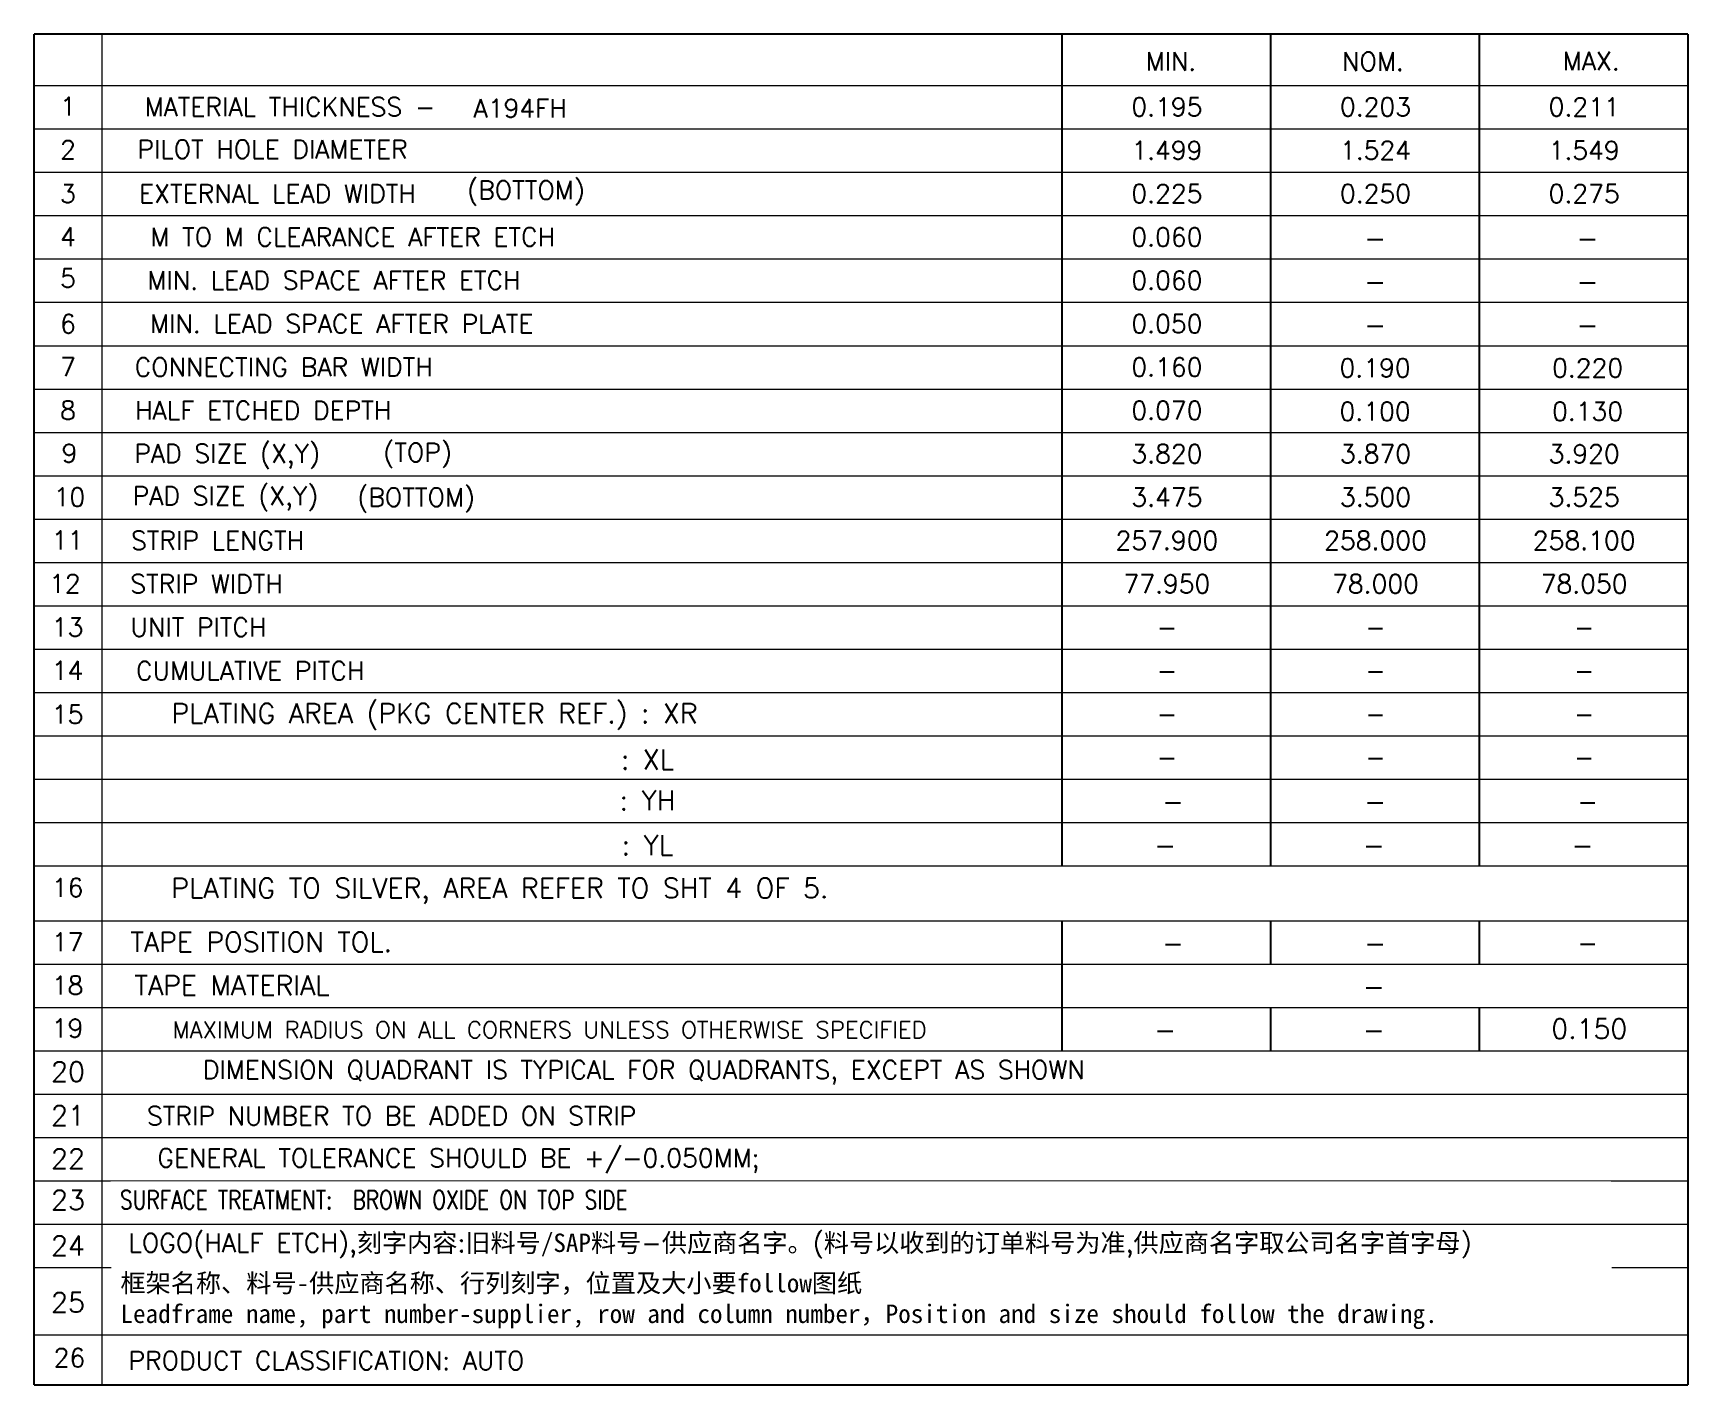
# Model space of a CAD drawing. Extents: x 78.7 to 138, y -51.9 to -3.5.
import ezdxf
from ezdxf.enums import TextEntityAlignment as Align

# ---------------------------------------------------------------- set-up
doc = ezdxf.new("R2010")
doc.units = 0
doc.header["$LTSCALE"] = 5
doc.header["$MEASUREMENT"] = 0
doc.layers.add('图层1实体', color=7, linetype='CONTINUOUS')
doc.styles.get("Standard").update_dxf_attribs({"font": 'romans.shx', "bigfont": 'bigfont.shx'})

msp = doc.modelspace()

# ---------------------------------------------------------------- linework, layer by layer
at = {"layer": '图层1实体', "color": 3, "lineweight": 5}
for p, q in [((81.173, -51.889), (81.173, -3.543)), ((78.738, -5.383), (137.933, -5.383)), ((78.738, -6.935), (137.933, -6.935)), ((78.738, -8.487), (137.933, -8.487)), ((78.738, -10.038), (137.933, -10.038)), ((78.738, -11.59), (137.933, -11.59)), ((78.738, -13.142), (137.933, -13.142)), ((78.738, -14.694), (137.933, -14.694)), ((78.738, -16.246), (137.933, -16.246)), ((78.738, -17.798), (137.933, -17.798)), ((78.738, -19.35), (137.933, -19.35)), ((78.738, -20.902), (137.933, -20.902)), ((78.738, -22.454), (137.933, -22.454)), ((78.738, -24.005), (137.933, -24.005)), ((78.738, -25.557), (137.933, -25.557)), ((78.738, -27.109), (137.933, -27.109)), ((78.738, -27.109), (137.933, -27.109)), ((78.738, -28.661), (137.933, -28.661)), ((78.738, -30.213), (137.933, -30.213)), ((78.738, -31.765), (137.933, -31.765)), ((78.738, -33.317), (137.933, -33.317)), ((78.738, -35.274), (137.933, -35.274)), ((78.738, -36.826), (137.933, -36.826)), ((78.738, -38.378), (137.933, -38.378)), ((78.738, -39.93), (137.933, -39.93)), ((78.738, -39.93), (137.933, -39.93)), ((78.738, -39.93), (137.933, -39.93)), ((78.738, -41.481), (137.933, -41.481)), ((78.738, -43.033), (137.933, -43.033)), ((78.738, -44.585), (137.933, -44.585)), ((78.738, -46.137), (137.933, -46.137)), ((78.738, -47.689), (137.933, -47.689)), ((78.738, -50.102), (137.933, -50.102))]:
    msp.add_line(p, q, dxfattribs=at)
at = {"layer": '图层1实体', "color": 7, "lineweight": 5, "const_width": 0.0705}
for points in [[(78.738, -51.889), (78.738, -3.543)], [(78.738, -3.543), (137.933, -3.543)], [(115.531, -33.317), (115.531, -3.543)], [(122.998, -33.317), (122.998, -3.543)], [(130.466, -33.317), (130.466, -3.543)], [(137.933, -51.889), (137.933, -3.543)], [(115.531, -38.378), (115.531, -35.274)], [(122.998, -36.826), (122.998, -35.274)], [(122.998, -36.826), (122.998, -35.274)], [(130.466, -36.826), (130.466, -35.274)], [(115.531, -39.93), (115.531, -38.378)], [(122.998, -39.93), (122.998, -38.378)], [(130.466, -39.93), (130.466, -38.378)], [(78.738, -51.889), (137.933, -51.889)]]:
    msp.add_lwpolyline(points, dxfattribs=at)

# ---------------------------------------------------------------- texts
at = {"layer": '图层1实体', "color": 7, "lineweight": 5}
for s, p in [('MIN.', (119.43, -4.515, -0.105)), ('NOM.', (126.659, -4.523, -0.105)), ('MAX.', (134.472, -4.507, -0.105))]:
    msp.add_text(s, height=0.66, dxfattribs=at).set_placement(p, align=Align.MIDDLE)
at = {"layer": '图层1实体', "color": 3, "lineweight": 5}
for s, height, p in [('1', 0.66, (79.951, -6.13, -0.105)), ('MATERIAL THICKNESS - ', 0.66, (88.123, -6.147, -0.105)), ('A194FH', 0.66, (96.134, -6.197, -0.105)), ('0.195', 0.66, (119.285, -6.149, -0.105)), ('0.203', 0.66, (126.752, -6.149, -0.105)), ('0.211', 0.66, (134.22, -6.149, -0.105)), ('2', 0.66, (79.951, -7.682, -0.105)), ('PILOT HOLE DIAMETER', 0.66, (87.271, -7.666, -0.105)), ('1.499', 0.66, (119.285, -7.701, -0.105)), ('1.524', 0.66, (126.752, -7.701, -0.105)), ('1.549', 0.66, (134.22, -7.701, -0.105)), ('(BOTTOM)', 0.66, (96.344, -9.171, -0.105)), ('3', 0.66, (79.951, -9.252, -0.105)), ('EXTERNAL LEAD WIDTH', 0.66, (87.448, -9.251, -0.105)), ('0.225', 0.66, (119.285, -9.253, -0.105)), ('0.250', 0.66, (126.752, -9.253, -0.105)), ('0.275', 0.66, (134.22, -9.253, -0.105)), ('4', 0.66, (79.951, -10.798, -0.105)), ('M TO M CLEARANCE AFTER ETCH', 0.66, (90.142, -10.803, -0.105)), ('0.060', 0.66, (119.285, -10.805, -0.105)), ('-', 0.705, (126.738, -10.838, -0.105)), ('-', 0.705, (134.343, -10.838, -0.105)), ('5', 0.66, (79.951, -12.279, -0.105)), ('MIN. LEAD SPACE AFTER ETCH', 0.66, (89.472, -12.355, -0.105)), ('0.060', 0.66, (119.285, -12.357, -0.105)), ('-', 0.705, (126.738, -12.39, -0.105)), ('-', 0.705, (134.343, -12.39, -0.105)), ('6', 0.66, (79.951, -13.913, -0.105)), ('MIN. LEAD SPACE AFTER PLATE', 0.66, (89.751, -13.907, -0.105)), ('0.050', 0.66, (119.285, -13.909, -0.105)), ('-', 0.705, (126.738, -13.942, -0.105)), ('-', 0.705, (134.343, -13.942, -0.105)), ('7', 0.66, (79.951, -15.453, -0.105)), ('CONNECTING BAR WIDTH', 0.66, (87.67, -15.458, -0.105)), ('0.160', 0.66, (119.285, -15.46, -0.105)), ('0.190', 0.66, (126.738, -15.493, -0.105)), ('0.220', 0.66, (134.343, -15.493, -0.105)), ('8', 0.66, (79.951, -17.005, -0.105)), ('HALF ETCHED DEPTH', 0.66, (86.937, -17.01, -0.105)), ('0.070', 0.66, (119.285, -17.012, -0.105)), ('0.100', 0.66, (126.738, -17.045, -0.105)), ('0.130', 0.66, (134.343, -17.045, -0.105)), ('9', 0.66, (80.003, -18.544, -0.105)), ('PAD SIZE (X,Y)', 0.66, (85.646, -18.602)), ('(TOP)', 0.66, (92.462, -18.563)), ('3.820', 0.66, (119.285, -18.564)), ('3.870', 0.66, (126.752, -18.564)), ('3.920', 0.66, (134.22, -18.564)), ('10', 0.66, (80.003, -20.113, -0.105)), ('PAD SIZE (X,Y)', 0.66, (85.585, -20.114)), ('(BOTTOM)', 0.66, (92.409, -20.166)), ('3.475', 0.66, (119.285, -20.116)), ('3.500', 0.66, (126.752, -20.116)), ('3.525', 0.66, (134.22, -20.116)), ('11', 0.66, (79.937, -21.657, -0.105)), ('STRIP LENGTH', 0.66, (85.302, -21.666, -0.105)), ('257.900', 0.66, (119.285, -21.668, -0.105)), ('258.000', 0.66, (126.752, -21.668, -0.105)), ('258.100', 0.66, (134.22, -21.668, -0.105)), ('12', 0.66, (79.839, -23.21, -0.105)), ('STRIP WIDTH', 0.66, (84.909, -23.218, -0.105)), ('77.950', 0.66, (119.285, -23.22, -0.105)), ('78.000', 0.66, (126.752, -23.22, -0.105)), ('78.050', 0.66, (134.22, -23.22, -0.105)), ('13', 0.66, (79.937, -24.77, -0.105)), ('UNIT PITCH', 0.66, (84.62, -24.77, -0.105)), ('-', 0.66, (119.285, -24.772, -0.105)), ('-', 0.66, (126.752, -24.772, -0.105)), ('-', 0.66, (134.22, -24.772, -0.105)), ('14', 0.66, (79.937, -26.322, -0.105)), ('CUMULATIVE PITCH', 0.66, (86.471, -26.327, -0.105)), ('-', 0.66, (119.285, -26.324, -0.105)), ('-', 0.66, (126.752, -26.324, -0.105)), ('-', 0.66, (134.22, -26.324, -0.105)), ('15', 0.66, (79.937, -27.891, -0.105)), ('PLATING AREA (PKG CENTER REF.) : XR', 0.7054, (93.069, -27.901)), ('-', 0.66, (119.285, -27.876, -0.105)), ('-', 0.66, (126.752, -27.876, -0.105)), ('-', 0.66, (134.22, -27.876, -0.105)), (': XL', 0.7054, (100.691, -29.505)), ('-', 0.66, (119.285, -29.427, -0.105)), ('-', 0.66, (126.752, -29.427, -0.105)), ('-', 0.66, (134.22, -29.427, -0.105)), (': YH', 0.7054, (100.691, -30.969)), ('-', 0.705, (119.504, -31.012, -0.105)), ('-', 0.705, (126.738, -31.012, -0.105)), ('-', 0.66, (134.343, -31.012, -0.105)), (': YL', 0.7054, (100.691, -32.572)), ('-', 0.705, (119.225, -32.564, -0.105)), ('-', 0.705, (126.693, -32.564, -0.105)), ('-', 0.705, (134.16, -32.564, -0.105)), ('16', 0.66, (79.937, -34.09, -0.105)), ('PLATING TO SILVER, AREA REFER TO SHT 4 OF 5.', 0.7054, (95.408, -34.217, 0.071)), ('17', 0.66, (79.937, -36.037, -0.105)), ('TAPE POSITION TOL.', 0.7054, (86.868, -36.038, -0.105)), ('-', 0.705, (119.504, -36.073, -0.105)), ('-', 0.705, (126.738, -36.073, -0.105)), ('-', 0.66, (134.343, -36.073, -0.105)), ('18', 0.66, (79.937, -37.588, -0.105)), ('TAPE MATERIAL', 0.7054, (85.822, -37.59)), ('-', 0.705, (126.693, -37.625, -0.105)), ('19', 0.66, (79.937, -39.122, -0.105)), ('MAXIMUM RADIUS ON ALL CORNERS UNLESS OTHERWISE SPECIFIED', 0.6, (97.19, -39.178, -0.105)), ('0.150', 0.7054, (134.404, -39.144, -0.105)), ('-', 0.705, (119.225, -39.177, -0.105)), ('-', 0.705, (126.693, -39.177, -0.105)), ('DIMENSION QUADRANT IS TYPICAL FOR QUADRANTS, EXCEPT AS SHOWN', 0.66, (100.559, -40.711, -0.105)), ('20', 0.7054, (79.951, -40.677, -0.105)), ('21', 0.7054, (79.951, -42.247, -0.105)), ('STRIP NUMBER TO BE ADDED ON STRIP', 0.66, (91.531, -42.258, -0.105)), ('22', 0.7054, (79.951, -43.793, -0.105)), ('GENERAL TOLERANCE SHOULD BE +/-0.050MM;', 0.66, (93.925, -43.813, 0.026)), ('23', 0.7054, (79.951, -45.274, -0.105)), ('24', 0.7054, (79.951, -46.908, -0.105)), ('25', 0.7054, (79.951, -48.938, -0.105)), ('26', 0.66, (80.003, -50.916, -0.105))]:
    msp.add_text(s, height=height, dxfattribs=at).set_placement(p, align=Align.MIDDLE)
at = {"layer": '图层1实体', "color": 3, "lineweight": 5, "char_height": 0.66, "width": 53.04261, "attachment_point": 1}
for s, insert in [('LOGO(HALF ETCH),{\\fSimSun|b0|i0|c134|p2;刻字内容}:{\\fSimSun|b0|i0|c134|p2;旧料号/SAP料号}-{\\fSimSun|b0|i0|c134|p2;供应商名字。}({\\fSimSun|b0|i0|c134|p2;料号以收到的订单料号为准},{\\fSimSun|b0|i0|c134|p2;供应商名字取公司名字首字母})', (82.115, -46.473, 0.071)), ('PRODUCT CLASSIFICATION: AUTO', (82.115, -50.689, 0.071))]:
    msp.add_mtext(s, dxfattribs=dict(at, insert=insert))

# ---------------------------------------------------------------- next in the draw order: texts
at = {"layer": '图层1实体', "color": 3, "lineweight": 5, "char_height": 0.66, "width": 53.04261, "attachment_point": 1, "bg_fill": 2}
for s, insert in [('{\\Fsimplex.shx,gbcbig.shx;\\W0.8;SURFACE TREATMENT:  BROWN OXIDE ON TOP SIDE  }', (81.808, -44.935, 0.046)), ('\\pxql;{\\f宋体|b0|i0|c134|p0;\\W1;框架名称、料号-供应商名称、行列刻字，位置及大小要follow图纸\\P\\fSimSun|b0|i0|c134|p0;Leadframe name, part number-supplier, row and column number，Position and size should follow the drawing.}', (81.829, -47.914, 0.665))]:
    msp.add_mtext(s, dxfattribs=dict(at, insert=insert))

doc.saveas('drawing.dxf')
